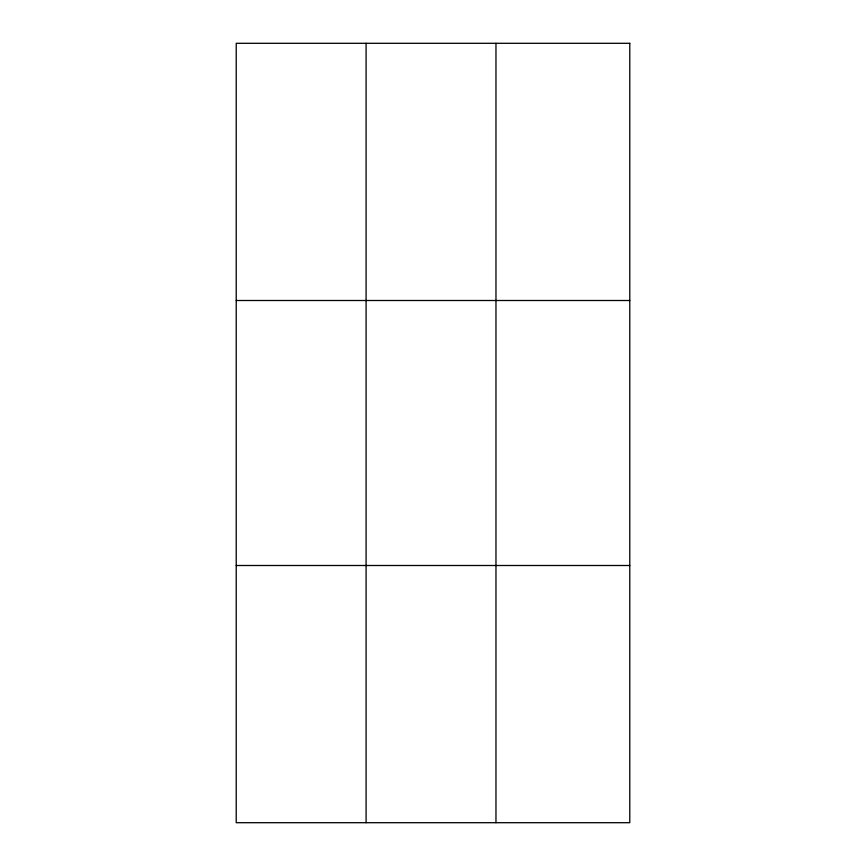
<?xml version="1.0" encoding="UTF-8"?>
<svg xmlns="http://www.w3.org/2000/svg" width="866" height="866" viewBox="0 0 866 866"><rect width="100%" height="100%" fill="white"/><g stroke="black" fill="none" stroke-linecap="round" stroke-linejoin="round"><path stroke-width="1.3" d="M366.091 822.7L366.091 43.3M495.969 822.7L495.969 43.3M236.223 300.502L629.777 300.502M236.223 565.498L629.777 565.498M629.777 43.3L629.777 822.7L236.223 822.7L236.223 43.3L629.777 43.3"/></g></svg>
